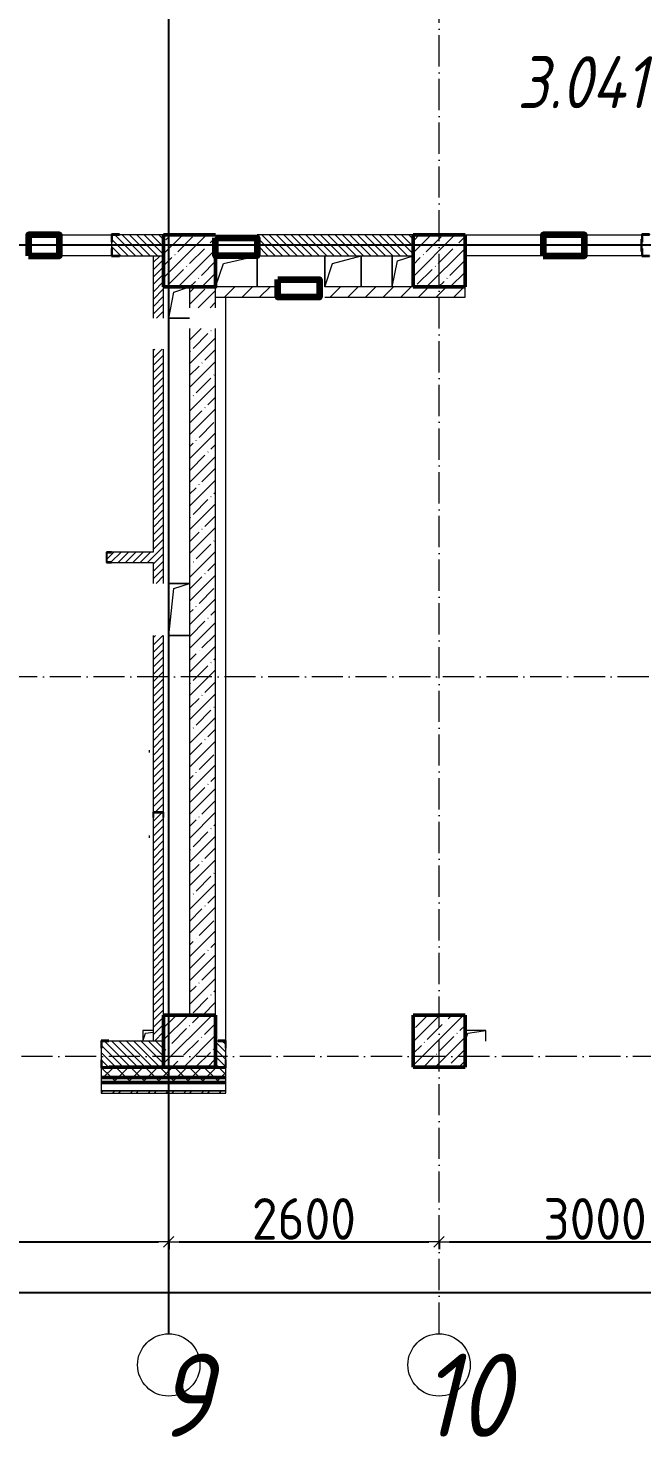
# Model space of a CAD drawing. Header units: millimetres. Extents: x -356862 to 418287, y 0 to 839748.
# Drawn here: x 155527 to 161429, y 453542 to 467084 of the extents above; entities that cross this region are included whole.
import ezdxf

# ---------------------------------------------------------------- set-up
doc = ezdxf.new("R2010")
doc.units = ezdxf.units.MM
doc.linetypes.add('50_200_ШТРИХ_1Т_ш5_п1_п1_', pattern=[700, 500, -100, 0, -100])
for name, color, linetype, lineweight in [('9.7) Заделка 956 шт', 6, 'Continuous', 158), ('A-____-____-DIMS', 7, 'Continuous', 9), ('A-DETL-____-OTLN-4', 7, 'Continuous', 18), ('A-FLOR-____-OTLN', 7, 'Continuous', 9), ('A-GENM-____-MCUT', 7, 'Continuous', 25), ('A-GENM-____-OTLN', 7, 'Continuous', 9), ('A-GENM-____-OTLN-1', 7, 'Continuous', 25), ('A-WALL-____-MCUT-1', 7, 'Continuous', 9), ('A-WALL-____-MCUT-2', 7, 'Continuous', 50), ('A-WALL-____-MCUT-3', 7, 'Continuous', 9), ('A-WALL-____-PATT-1', 7, 'Continuous', 9), ('A-WALL-FNSH-MCUT-1', 7, 'Continuous', 9), ('I-WALL-____-OTLN', 7, 'Continuous', 9), ('S-COLS-____-MCUT', 7, 'Continuous', 50), ('S-COLS-____-OTLN', 7, 'Continuous', 9), ('S-GRID-____-IDEN', 7, 'Continuous', 9), ('S-GRID-____-OTLN-1', 7, '50_200_ШТРИХ_1Т_ш5_п1_п1_', 9), ('Марки помещений', 7, 'Continuous', 9)]:
    doc.layers.add(name, color=color, linetype=linetype, lineweight=lineweight)
doc.styles.add('ISOCPEUR_I', font='isocpeui.ttf', dxfattribs={"width": 0.9, "height": 2.5})
doc.styles.add('ISOCPEUR_I_2', font='isocpeui.ttf', dxfattribs={"width": 0.85, "height": 2.3})
doc.styles.add('СПДС', font='isocpeur.ttf', dxfattribs={"width": 0.9})
doc.dimstyles.new('Размера А3', dxfattribs={"dimtxt": 200, "dimasz": 100, "dimexe": 70, "dimexo": 100, "dimgap": 20, "dimtad": 1, "dimdec": 0, "dimrnd": 10, "dimzin": 0, "dimdsep": 46, "dimtxsty": 'СПДС', "dimblk": 'ARROWHEAD_6', "dimcen": 1, "dimclrd": 256, "dimclre": 256, "dimclrt": 256, "dimazin": 0, "dimtfac": 1, "dimtdec": 0, "dimtmove": 2, "dimatfit": 3, "dimfxl": 1, "dimtolj": 1, "dimtzin": 0, "dimarcsym": 0})
pattern_1 = [(45, (142429.06, 459015.94), (-114.0493, 114.0493), []), (45, (142543.1, 459015.94), (-114.0493, 114.0493), [201.612, -40.322, 3.353, -36.97])]
pattern_2 = [(45, (142429.06, 459015.94), (-70.71068, 70.71068), []), (135, (142429.06, 459015.94), (-70.71068, -70.71068), [])]
pattern_3 = [(135, (142429.057, 459015.94), (-35.35534, -35.35534), [])]
pattern_4 = [(45, (142429.057, 459015.94), (-35.35534, 35.35534), [])]

# ---------------------------------------------------------------- blocks, each defined once
blk = doc.blocks.new('BSC_Колонна _Прямоугольная - 500х500-V68-АР1_План отверстий 3 этажа в осях 1-64_А-ГГ')
at = {"layer": 'S-COLS-____-OTLN'}
h = blk.add_hatch(dxfattribs=at)
h.set_pattern_fill('FP_105', color=256, style=0, pattern_type=2)
h.set_pattern_definition([(45, (-14650, -5831.04), (-114.0493, 114.0493), []), (45, (-14535.95, -5831.04), (-114.0493, 114.0493), [201.612, -40.322, 3.353, -36.97])])
h.paths.add_polyline_path([(-250, -250), (250, -250), (250, 250), (-250, 250), (-250, 50)], flags=0)
at = {"layer": 'S-COLS-____-MCUT'}
for p, q in [((250, 250), (-250, 250)), ((-250, 250), (-250, -250)), ((250, -250), (250, 50)), ((-250, -250), (250, -250))]:
    blk.add_line(p, q, dxfattribs=at)
blk = doc.blocks.new('BSC_Колонна _Прямоугольная - 500х500-V148-АР1_План отверстий 3 этажа в осях 1-64_А-ГГ')
at = {"layer": 'S-COLS-____-OTLN'}
h = blk.add_hatch(dxfattribs=at)
h.set_pattern_fill('FP_171', color=256, style=0, pattern_type=2)
h.set_pattern_definition([(45, (-17050, -5831.04), (-114.0493, 114.0493), []), (45, (-16935.95, -5831.04), (-114.0493, 114.0493), [201.612, -40.322, 3.353, -36.97])])
h.paths.add_polyline_path([(-250, -250), (250, -250), (250, 250), (-250, 250)], flags=0)
at = {"layer": 'S-COLS-____-MCUT'}
for p, q in [((250, 250), (-250, 250)), ((-250, 250), (-250, -250)), ((250, -250), (250, 250)), ((-250, -250), (250, -250))]:
    blk.add_line(p, q, dxfattribs=at)
blk = doc.blocks.new('BSC_Колонна _Прямоугольная - 500х500-V149-АР1_План отверстий 3 этажа в осях 1-64_А-ГГ')
at = {"layer": 'S-COLS-____-OTLN'}
h = blk.add_hatch(dxfattribs=at)
h.set_pattern_fill('FP_172', color=256, style=0, pattern_type=2)
h.set_pattern_definition([(45, (-14650, 1668.96), (-114.0493, 114.0493), []), (45, (-14535.95, 1668.96), (-114.0493, 114.0493), [201.612, -40.322, 3.353, -36.97])])
h.paths.add_polyline_path([(-250, -250), (250, -250), (250, 250), (-250, 250), (-250, -177)], flags=0)
at = {"layer": 'S-COLS-____-MCUT'}
for p, q in [((250, 250), (-250, 250)), ((-250, 250), (-250, -250)), ((250, -250), (250, 250)), ((-250, -250), (250, -250))]:
    blk.add_line(p, q, dxfattribs=at)
blk = doc.blocks.new('Фахверк_СКБ_Уголок - 250_2700-27497298-АР1_План отверстий 3 этажа в осях 1-64_А-ГГ')
at = {"layer": 'A-GENM-____-MCUT'}
for p, q in [((200, 181), (125, 181)), ((125, 181), (125, 106)), ((131, 106), (131, 175)), ((131, 175), (200, 175)), ((200, 175), (200, 181)), ((125, 106), (131, 106)), ((131, -6), (125, -6)), ((125, -6), (125, -81)), ((125, -81), (200, -81)), ((131, -75), (131, -6)), ((200, -75), (131, -75)), ((200, -81), (200, -75))]:
    blk.add_line(p, q, dxfattribs=at)
blk = doc.blocks.new('Фахверк_СКБ_Уголок - 250_2700_1-27501432-АР1_План отверстий 3 этажа в осях 1-64_А-ГГ')
at = {"layer": 'A-GENM-____-MCUT'}
for p, q in [((200, 181), (125, 181)), ((125, 181), (125, 106)), ((131, 106), (131, 175)), ((131, 175), (200, 175)), ((200, 175), (200, 181)), ((125, 106), (131, 106)), ((131, -6), (125, -6)), ((125, -6), (125, -81)), ((125, -81), (200, -81)), ((131, -75), (131, -6)), ((200, -75), (131, -75)), ((200, -81), (200, -75))]:
    blk.add_line(p, q, dxfattribs=at)
blk = doc.blocks.new('АР_Перемычка - АР_Перемычка-28712478-АР1_План отверстий 3 этажа в осях 1-64_А-ГГ')
at = {"layer": 'A-GENM-____-OTLN'}
blk.add_line((0, -100), (8, -100), dxfattribs=at)
blk = doc.blocks.new('154_Стойка_СКБ_Уголок - СМ-2180_200-28268025-АР1_План отверстий 3 этажа в осях 1-64_А-ГГ')
at = {"layer": 'A-GENM-____-MCUT'}
for p, q in [((125, 156), (125, 81)), ((200, 156), (125, 156)), ((131, 81), (131, 150)), ((131, 150), (200, 150)), ((200, 150), (200, 156)), ((125, 81), (131, 81)), ((131, 19), (125, 19)), ((125, 19), (125, -56)), ((131, -50), (131, 19)), ((125, -56), (200, -56)), ((200, -50), (131, -50)), ((200, -56), (200, -50))]:
    blk.add_line(p, q, dxfattribs=at)
blk = doc.blocks.new('154_Стойка_СКБ_Уголок - СМ-2480_200-28346303-АР1_План отверстий 3 этажа в осях 1-64_А-ГГ')
at = {"layer": 'A-GENM-____-MCUT'}
for p, q in [((125, 156), (125, 81)), ((200, 156), (125, 156)), ((131, 81), (131, 150)), ((131, 150), (200, 150)), ((200, 150), (200, 156)), ((125, 81), (131, 81)), ((131, 19), (125, 19)), ((125, 19), (125, -56)), ((131, -50), (131, 19)), ((125, -56), (200, -56)), ((200, -50), (131, -50)), ((200, -56), (200, -50))]:
    blk.add_line(p, q, dxfattribs=at)
blk = doc.blocks.new('Стойка_Влож_Полоса боковая - Полоса-28213942-АР1_План отверстий 3 этажа в осях 1-64_А-ГГ')
at = {"layer": 'A-GENM-____-OTLN'}
for p, q in [((-5, 60), (0, 60)), ((-5, -60), (-5, 60)), ((0, 31), (0, -31)), ((0, -60), (-5, -60))]:
    blk.add_line(p, q, dxfattribs=at)
blk = doc.blocks.new('154_Фахверк_СКБ_Швеллер - Тип_100_3960-28331862-АР1_План отверстий 3 этажа в осях 1-64_А-ГГ')
at = {"layer": 'A-GENM-____-MCUT'}
for p, q in [((175, 50), (125, 50)), ((125, 50), (125, -50)), ((128, 47), (175, 47)), ((128, -47), (128, 47)), ((175, 47), (175, 50)), ((125, -50), (175, -50)), ((175, -47), (128, -47)), ((175, -50), (175, -47))]:
    blk.add_line(p, q, dxfattribs=at)
blk = doc.blocks.new('AR_Отверстие прямоугольное _в плите_ - AR_Отверстие прямоугольное _в плите_-V170-АР1_План отверстий 3 этажа в осях 1-64_А-ГГ')
at = {"layer": 'A-GENM-____-OTLN'}
for p, q in [((100, 250), (-100, 250)), ((-100, 250), (-100, -250)), ((-100, -250), (-50, 200)), ((-50, 200), (100, 250)), ((-100, -250), (100, -250))]:
    blk.add_line(p, q, dxfattribs=at)
blk = doc.blocks.new('AR_Отверстие прямоугольное _в плите_ - AR_Отверстие прямоугольное _в плите_-V176-АР1_План отверстий 3 этажа в осях 1-64_А-ГГ')
at = {"layer": 'A-GENM-____-OTLN'}
for p, q in [((0, 50), (-100, 50)), ((-100, 50), (-100, -50)), ((-100, -50), (-75, 25)), ((-75, 25), (0, 36))]:
    blk.add_line(p, q, dxfattribs=at)
blk = doc.blocks.new('AR_Отверстие прямоугольное _в плите_ - AR_Отверстие прямоугольное _в плите_-30510712-АР1_План отверстий 3 этажа в осях 1-64_А-ГГ')
at = {"layer": 'A-GENM-____-OTLN'}
for p, q in [((100, 50), (-100, 50)), ((-100, -50), (-75, 25)), ((-75, 25), (100, 50)), ((100, -50), (100, 50))]:
    blk.add_line(p, q, dxfattribs=at)
blk = doc.blocks.new('AR_Отверстие прямоугольное _в плите_ - AR_Отверстие прямоугольное _в плите_-30512088-АР1_План отверстий 3 этажа в осях 1-64_А-ГГ')
at = {"layer": 'A-GENM-____-OTLN'}
for p, q in [((-100, 150), (-100, -150)), ((-50, 100), (100, 150)), ((-100, -150), (-50, 100)), ((-100, -150), (100, -150))]:
    blk.add_line(p, q, dxfattribs=at)
blk = doc.blocks.new('AR_Отверстие прямоугольное _в плите_ - AR_Отверстие прямоугольное _в плите_-V190-АР1_План отверстий 3 этажа в осях 1-64_А-ГГ')
at = {"layer": 'A-GENM-____-OTLN'}
for p, q in [((-100, 150), (-100, -150)), ((-50, 100), (100, 150)), ((-100, -150), (-50, 100))]:
    blk.add_line(p, q, dxfattribs=at)
blk = doc.blocks.new('AR_Отверстие прямоугольное _в плите_ - AR_Отверстие прямоугольное _в плите_-V193-АР1_План отверстий 3 этажа в осях 1-64_А-ГГ')
at = {"layer": 'A-GENM-____-OTLN'}
for p, q in [((-125, 75), (200, 150)), ((200, -150), (200, 150)), ((-200, -150), (-125, 75))]:
    blk.add_line(p, q, dxfattribs=at)
blk = doc.blocks.new('AR_Отверстие прямоугольное _в плите_ - AR_Отверстие прямоугольное _в плите_-30552577-АР1_План отверстий 3 этажа в осях 1-64_А-ГГ')
at = {"layer": 'A-GENM-____-OTLN'}
for p, q in [((-175, 150), (-175, -150)), ((-100, 75), (175, 150)), ((175, -150), (175, 150)), ((-175, -150), (-100, 75))]:
    blk.add_line(p, q, dxfattribs=at)
blk = doc.blocks.new('Ось сетки - Круг_Ø6_00__ISO-2_5_0_9K_-25732049-АР1_План отверстий 3 этажа в осях 1-64_А-ГГ')
at = {"layer": 'S-GRID-____-IDEN'}
blk.add_circle((0, 0), 3, dxfattribs=at)
blk = doc.blocks.new('ARROWHEAD_6')
at = {"color": 0, "linetype": 'Continuous'}
for p, q in [((0, 0), (-1, 0)), ((-0.5, -0.5), (0.5, 0.5))]:
    blk.add_line(p, q, dxfattribs=at)
blk = doc.blocks.new('*D2515')
at = {"layer": 'A-____-____-DIMS', "lineweight": -2, "transparency": 16777216}
for p, q in [((152279, 455423), (152279, 455347)), ((156879, 455423), (156879, 455347)), ((152379, 455417), (156779, 455417))]:
    blk.add_line(p, q, dxfattribs=at)
at = {"layer": 'Defpoints', "color": 0, "transparency": 16777216}
for p in [(152279, 455523), (156879, 455523), (156879, 455417)]:
    blk.add_point(p, dxfattribs=at)
at = {"layer": 'A-____-____-DIMS', "lineweight": -2, "transparency": 16777216, "xscale": 100, "yscale": 100, "zscale": 100, "rotation": 180}
blk.add_blockref('ARROWHEAD_6', (152279, 455417), dxfattribs=at)
at = {"layer": 'A-____-____-DIMS', "lineweight": -2, "transparency": 16777216, "xscale": 100, "yscale": 100, "zscale": 100}
blk.add_blockref('ARROWHEAD_6', (156879, 455417), dxfattribs=at)
at = {"layer": 'A-____-____-DIMS', "transparency": 16777216, "insert": (154579, 455637), "char_height": 400, "attachment_point": 5, "style": 'СПДС'}
blk.add_mtext('\\A1;4600', dxfattribs=at)
blk = doc.blocks.new('*D2516')
at = {"layer": 'A-____-____-DIMS', "lineweight": -2, "transparency": 16777216}
for p, q in [((156879, 455423), (156879, 455347)), ((159479, 455423), (159479, 455347)), ((156979, 455417), (159379, 455417))]:
    blk.add_line(p, q, dxfattribs=at)
at = {"layer": 'Defpoints', "color": 0, "transparency": 16777216}
for p in [(156879, 455523), (159479, 455523), (159479, 455417)]:
    blk.add_point(p, dxfattribs=at)
at = {"layer": 'A-____-____-DIMS', "lineweight": -2, "transparency": 16777216, "xscale": 100, "yscale": 100, "zscale": 100, "rotation": 180}
blk.add_blockref('ARROWHEAD_6', (156879, 455417), dxfattribs=at)
at = {"layer": 'A-____-____-DIMS', "lineweight": -2, "transparency": 16777216, "xscale": 100, "yscale": 100, "zscale": 100}
blk.add_blockref('ARROWHEAD_6', (159479, 455417), dxfattribs=at)
at = {"layer": 'A-____-____-DIMS', "transparency": 16777216, "insert": (158179, 455637), "char_height": 400, "attachment_point": 5, "style": 'СПДС'}
blk.add_mtext('\\A1;2600', dxfattribs=at)
blk = doc.blocks.new('*D2517')
at = {"layer": 'A-____-____-DIMS', "lineweight": -2, "transparency": 16777216}
for p, q in [((159479, 455423), (159479, 455347)), ((162479, 455423), (162479, 455347)), ((159579, 455417), (162379, 455417))]:
    blk.add_line(p, q, dxfattribs=at)
at = {"layer": 'Defpoints', "color": 0, "transparency": 16777216}
for p in [(159479, 455523), (162479, 455523), (162479, 455417)]:
    blk.add_point(p, dxfattribs=at)
at = {"layer": 'A-____-____-DIMS', "lineweight": -2, "transparency": 16777216, "xscale": 100, "yscale": 100, "zscale": 100, "rotation": 180}
blk.add_blockref('ARROWHEAD_6', (159479, 455417), dxfattribs=at)
at = {"layer": 'A-____-____-DIMS', "lineweight": -2, "transparency": 16777216, "xscale": 100, "yscale": 100, "zscale": 100}
blk.add_blockref('ARROWHEAD_6', (162479, 455417), dxfattribs=at)
at = {"layer": 'A-____-____-DIMS', "transparency": 16777216, "insert": (160979, 455637), "char_height": 400, "attachment_point": 5, "style": 'СПДС'}
blk.add_mtext('\\A1;3000', dxfattribs=at)
blk = doc.blocks.new('*D2541')
at = {"layer": 'A-____-____-DIMS', "lineweight": -2, "transparency": 16777216}
for p, q in [((140079, 454935), (140079, 454859)), ((140179, 454929), (243479, 454929)), ((243579, 454935), (243579, 454859))]:
    blk.add_line(p, q, dxfattribs=at)
at = {"layer": 'Defpoints', "color": 0, "transparency": 16777216}
for p in [(140079, 455035), (243579, 455035), (243579, 454929)]:
    blk.add_point(p, dxfattribs=at)
at = {"layer": 'A-____-____-DIMS', "lineweight": -2, "transparency": 16777216, "xscale": 100, "yscale": 100, "zscale": 100, "rotation": 180}
blk.add_blockref('ARROWHEAD_6', (140079, 454929), dxfattribs=at)
at = {"layer": 'A-____-____-DIMS', "lineweight": -2, "transparency": 16777216, "xscale": 100, "yscale": 100, "zscale": 100}
blk.add_blockref('ARROWHEAD_6', (243579, 454929), dxfattribs=at)
at = {"layer": 'A-____-____-DIMS', "transparency": 16777216, "insert": (191829, 455149), "char_height": 400, "attachment_point": 5, "style": 'СПДС'}
blk.add_mtext('\\A1;103500', dxfattribs=at)

msp = doc.modelspace()

# ---------------------------------------------------------------- hatches: boundary and pattern name
at = {"layer": 'A-WALL-____-PATT-1'}
h = msp.add_hatch(dxfattribs=at)
h.set_pattern_fill('FP_6', color=256, style=0, pattern_type=2)
h.set_pattern_definition(pattern_3)
h.paths.add_polyline_path([(156829.0567, 464896.983), (156829.0567, 465096.983), (156335.0567, 465096.983), (156335.0567, 465027.983), (156329.0567, 465027.983), (156329.0567, 464965.983), (156335.0567, 464965.983), (156335.0567, 464896.983), (156555.0941, 464896.983)], flags=0)
h.paths.add_polyline_path([(154787.6298, 464896.983), (155173.0567, 464896.983), (155173.0567, 464965.983), (155179.0567, 464965.983), (155179.0567, 465027.983), (155173.0567, 465027.983), (155173.0567, 465096.983), (154435.0567, 465096.983), (154435.0567, 465027.983), (154429.0567, 465027.983), (154429.0567, 464965.983), (154435.0567, 464965.983), (154435.0567, 464896.983), (154504.0567, 464896.983)], flags=0)
h.paths.add_polyline_path([(153329.0567, 464896.983), (153423.0567, 464896.983), (153423.0567, 464965.983), (153429.0567, 464965.983), (153429.0567, 465027.983), (153423.0567, 465027.983), (153423.0567, 465096.983), (153329.0567, 465096.983), (153329.0567, 464910.1765)], flags=0)
h = msp.add_hatch(dxfattribs=at)
h.set_pattern_fill('FP_6', color=256, style=0, pattern_type=2)
h.set_pattern_definition(pattern_3)
h.paths.add_polyline_path([(159229.0567, 464896.983), (159229.0567, 465096.983), (157729.0567, 465096.983), (157729.0567, 464896.983), (158322.5584, 464896.983)], flags=0)
h = msp.add_hatch(dxfattribs=at)
h.set_pattern_fill('FP_5', color=256, style=0, pattern_type=2)
h.set_pattern_definition(pattern_4)
h.paths.add_polyline_path([(156729.0567, 457346.983), (156829.0567, 457346.983), (156829.0567, 459496.983), (156826.0567, 459496.983), (156826.0567, 459543.983), (156732.0567, 459543.983), (156732.0567, 459496.983), (156729.0567, 459496.983), (156729.0567, 457596.983)], flags=0)
h.paths.add_polyline_path([(156826.0567, 459546.983), (156829.0567, 459546.983), (156829.0567, 461246.983), (156729.0567, 461246.983), (156729.0567, 459546.983), (156781.2306, 459546.983)], flags=0)
h.paths.add_polyline_path([(156729.0567, 461746.983), (156829.0567, 461746.983), (156829.0567, 463996.983), (156729.0567, 463996.983), (156729.0567, 461946.983)], flags=0)
h.paths.add_polyline_path([(156808.7177, 464296.983), (156829.0567, 464296.983), (156829.0567, 464896.983), (156729.0567, 464896.983), (156729.0567, 464296.983), (156808.0041, 464296.983)], flags=0)
h = msp.add_hatch(dxfattribs=at)
h.set_pattern_fill('FP_38', color=256, style=0, pattern_type=2)
h.set_pattern_definition(pattern_1)
h.paths.add_polyline_path([(157079.0567, 457596.983), (157329.0567, 457596.983), (157329.0567, 464196.983), (157079.0567, 464196.983), (157079.0567, 458029.9335)], flags=0)
h.paths.add_polyline_path([(157079.0567, 464396.983), (157329.0567, 464396.983), (157329.0567, 464596.983), (157079.0567, 464596.983)], flags=0)
h = msp.add_hatch(dxfattribs=at)
h.set_pattern_fill('FP_4', color=256, style=0, pattern_type=2)
h.set_pattern_definition([(45, (142429.06, 459015.94), (-84.8528, 84.8528), [])])
h.paths.add_polyline_path([(159229.0567, 464496.983), (159729.0567, 464496.983), (159729.0567, 464596.983), (158379.0567, 464596.983), (158379.0567, 464496.983)], flags=0)
h.paths.add_polyline_path([(157329.0567, 464496.983), (157929.0567, 464496.983), (157929.0567, 464596.983), (157329.0567, 464596.983)], flags=0)
h = msp.add_hatch(dxfattribs=at)
h.set_pattern_fill('FP_5', color=256, style=0, pattern_type=2)
h.set_pattern_definition(pattern_4)
h.paths.add_polyline_path([(156729.0567, 461946.983), (156729.0567, 462046.983), (156329.0567, 462046.983), (156329.0567, 462043.983), (156282.0567, 462043.983), (156282.0567, 461949.983), (156329.0567, 461949.983), (156329.0567, 461946.983), (156555.0941, 461946.983)], flags=0)
h = msp.add_hatch(dxfattribs=at)
h.set_pattern_fill('FP_6', color=256, style=0, pattern_type=2)
h.set_pattern_definition(pattern_3)
h.paths.add_polyline_path([(154787.6298, 457096.983), (155223.0567, 457097.7724), (155223.0567, 457165.983), (155229.0567, 457165.983), (155229.0567, 457277.983), (155223.0567, 457277.983), (155223.0567, 457346.983), (153329.0567, 457346.983), (153329.0567, 457096.983)], flags=0)
h.paths.add_polyline_path([(156829.0567, 457096.983), (156829.0567, 457346.983), (156235.0567, 457346.983), (156235.0567, 457277.983), (156229.0567, 457277.983), (156229.0567, 457165.983), (156235.0567, 457165.983), (156235.0567, 457096.983), (156555.0941, 457096.983)], flags=0)
h = msp.add_hatch(dxfattribs=at)
h.set_pattern_fill('FP_6', color=256, style=0, pattern_type=2)
h.set_pattern_definition(pattern_3)
h.paths.add_polyline_path([(157329.0567, 457096.983), (157423.0567, 457096.983), (157423.0567, 457165.983), (157429.0567, 457165.983), (157429.0567, 457277.983), (157423.0567, 457277.983), (157423.0567, 457346.983), (157329.0567, 457346.983), (157329.0567, 457169.9031)], flags=0)
h = msp.add_hatch(dxfattribs=at)
h.set_pattern_fill('FP_1', color=256, style=0, pattern_type=2)
h.set_pattern_definition(pattern_2)
h.paths.add_polyline_path([(243179.0567, 456996.983), (243679.0567, 456996.983), (243679.0567, 457096.983), (234654.0567, 457096.983), (234654.0567, 457090.983), (234579.0567, 457090.983), (234579.0567, 456996.983), (243160.8442, 456996.983)], flags=0)
h.paths.add_polyline_path([(231672.3263, 456996.983), (232779.0567, 456996.983), (232779.0567, 457090.983), (232704.0567, 457090.983), (232704.0567, 457096.983), (224829.0567, 457096.983), (224829.0567, 456996.983), (231429.0567, 456996.983)], flags=0)
h.paths.add_polyline_path([(223829.0567, 456996.983), (223829.0567, 457096.983), (222704.0567, 457096.983), (222704.0567, 457090.983), (222629.0567, 457090.983), (222629.0567, 456996.983), (223718.737, 456996.983)], flags=0)
h.paths.add_polyline_path([(220829.0567, 456996.983), (220829.0567, 457090.983), (220754.0567, 457090.983), (220754.0567, 457096.983), (219704.0567, 457096.983), (219704.0567, 457090.983), (219629.0567, 457090.983), (219629.0567, 456996.983), (220183.8085, 456996.983)], flags=0)
h.paths.add_polyline_path([(217829.0567, 456996.983), (217829.0567, 457096.983), (216704.0567, 457096.983), (216704.0567, 457090.983), (216629.0567, 457090.983), (216629.0567, 456996.983), (216704.0567, 456996.983)], flags=0)
h.paths.add_polyline_path([(213429.0567, 456996.983), (214829.0567, 456996.983), (214829.0567, 457096.983), (213504.0567, 457096.983), (213504.0567, 457090.983), (213429.0567, 457090.983)], flags=0)
h.paths.add_polyline_path([(211346.487, 456996.983), (211629.0567, 456996.983), (211629.0567, 457090.983), (211554.0567, 457090.983), (211554.0567, 457096.983), (210504.0567, 457096.983), (210504.0567, 457090.983), (210429.0567, 457090.983), (210429.0567, 456996.983), (210462.7549, 456996.983)], flags=0)
h.paths.add_polyline_path([(208629.0567, 456996.983), (208629.0567, 457096.983), (207504.0567, 457096.983), (207504.0567, 457090.983), (207429.0567, 457090.983), (207429.0567, 456996.983), (207504.0567, 456996.983)], flags=0)
h.paths.add_polyline_path([(205279.0567, 456996.983), (205629.0567, 456996.983), (205629.0567, 457090.983), (205554.0567, 457090.983), (205554.0567, 457096.983), (204504.0567, 457096.983), (204504.0567, 457090.983), (204429.0567, 457090.983), (204429.0567, 456996.983), (205160.362, 456996.983)], flags=0)
h.paths.add_polyline_path([(202629.0567, 456996.983), (202629.0567, 457090.983), (202554.0567, 457090.983), (202554.0567, 457096.983), (201504.0567, 457096.983), (201504.0567, 457090.983), (201429.0567, 457090.983), (201429.0567, 456996.983), (202509.1656, 456996.983)], flags=0)
h.paths.add_polyline_path([(199629.0567, 456996.983), (199629.0567, 457090.983), (199554.0567, 457090.983), (199554.0567, 457096.983), (198504.0567, 457096.983), (198504.0567, 457090.983), (198429.0567, 457090.983), (198429.0567, 456996.983), (198974.237, 456996.983)], flags=0)
h.paths.add_polyline_path([(195439.3085, 456996.983), (196629.0567, 456996.983), (196629.0567, 457090.983), (196554.0567, 457090.983), (196554.0567, 457096.983), (195504.0567, 457096.983), (195504.0567, 457090.983), (195429.0567, 457090.983), (195429.0567, 456996.983), (195435.0567, 456996.983)], flags=0)
h.paths.add_polyline_path([(192429.0567, 456996.983), (193629.0567, 456996.983), (193629.0567, 457090.983), (193554.0567, 457090.983), (193554.0567, 457096.983), (192504.0567, 457096.983), (192504.0567, 457090.983), (192429.0567, 457090.983)], flags=0)
h.paths.add_polyline_path([(187485.7192, 456996.983), (187629.0567, 456996.983), (187629.0567, 457090.983), (187554.0567, 457090.983), (187554.0567, 457096.983), (186504.0567, 457096.983), (186504.0567, 457090.983), (186429.0567, 457090.983), (186429.0567, 456996.983), (187279.0567, 456996.983)], flags=0)
h.paths.add_polyline_path([(184629.0567, 456996.983), (184629.0567, 457090.983), (184554.0567, 457090.983), (184554.0567, 457096.983), (183504.0567, 457096.983), (183504.0567, 457090.983), (183429.0567, 457090.983), (183429.0567, 456996.983), (184623.0567, 456996.983)], flags=0)
h.paths.add_polyline_path([(181299.5942, 456996.983), (181629.0567, 456996.983), (181629.0567, 457090.983), (181554.0567, 457091.6258), (181554.0567, 457096.983), (180229.0567, 457096.983), (180229.0567, 456996.983)], flags=0)
h.paths.add_polyline_path([(177764.6656, 456996.983), (178429.0567, 456996.983), (178429.0567, 457090.983), (178354.0567, 457090.983), (178354.0567, 457096.983), (177229.0567, 457096.983), (177229.0567, 456996.983)], flags=0)
h.paths.add_polyline_path([(175429.0567, 456996.983), (175429.0567, 457090.983), (175354.0567, 457090.983), (175354.0567, 457096.983), (174304.0567, 457096.983), (174304.0567, 457090.983), (174229.0567, 457090.983), (174229.737, 456996.983), (175423.0567, 456996.983)], flags=0)
h.paths.add_polyline_path([(172429.0567, 456996.983), (172429.0567, 457090.983), (172354.0567, 457090.983), (172354.0567, 457096.983), (171229.0567, 457096.983), (171229.0567, 456996.983), (171578.5406, 456996.983)], flags=0)
h.paths.add_polyline_path([(169429.0567, 456996.983), (169429.0567, 457090.983), (169354.0567, 457090.983), (169354.0567, 457096.983), (168229.0567, 457096.983), (168229.0567, 456996.983), (168927.3441, 456996.983)], flags=0)
h.paths.add_polyline_path([(166429.0567, 456996.983), (166429.0567, 457090.983), (166354.0567, 457090.983), (166354.0567, 457096.983), (165304.0567, 457096.983), (165304.0567, 457090.983), (165229.0567, 457090.983), (165229.0567, 456996.983), (165392.4156, 456996.983)], flags=0)
h.paths.add_polyline_path([(156555.0941, 456996.983), (157429.0567, 456996.983), (157429.0567, 457090.983), (157354.0567, 457090.983), (157354.0567, 457096.983), (156304.0567, 457096.983), (156304.0567, 457090.983), (156229.0567, 457090.983), (156229.0567, 456996.983)], flags=0)
h.paths.add_polyline_path([(154787.6298, 456996.983), (155229.0567, 456996.983), (155229.0567, 457090.983), (155154.0567, 457090.983), (155154.0567, 457096.983), (149904.0567, 457096.983), (149904.0567, 457090.983), (149829.0567, 457090.983), (149829.0567, 456996.983), (153329.0567, 456996.983)], flags=0)
h.paths.add_polyline_path([(147717.7727, 456996.983), (148829.0567, 456996.983), (148829.0567, 457090.983), (148754.0567, 457090.983), (148754.0567, 457096.983), (139979.0567, 457096.983), (139979.0567, 456996.983), (145950.3084, 456996.983)], flags=0)
h = msp.add_hatch(dxfattribs=at)
h.set_pattern_fill('FP_1', color=256, style=0, pattern_type=2)
h.set_pattern_definition(pattern_2)
h.paths.add_polyline_path([(243679.0567, 456946.983), (243779.0567, 456946.983), (243779.0567, 456996.983), (234579.0567, 456996.983), (234579.0567, 456946.983), (243160.8442, 456946.983)], flags=0)
h.paths.add_polyline_path([(231672.3263, 456946.983), (232779.0567, 456946.983), (232779.0567, 456996.983), (224829.0567, 456996.983), (224829.0567, 456946.983), (230788.5942, 456946.983)], flags=0)
h.paths.add_polyline_path([(223718.737, 456946.983), (223829.0567, 456946.983), (223829.0567, 456996.983), (222629.0567, 456996.983), (222629.0567, 456946.983), (222835.0049, 456946.983)], flags=0)
h.paths.add_polyline_path([(219629.0567, 456946.983), (220829.0567, 456946.983), (220829.0567, 456996.983), (219629.0567, 456996.983)], flags=0)
h.paths.add_polyline_path([(216648.8799, 456946.983), (217829.0567, 456946.983), (217829.0567, 456996.983), (216629.0567, 456996.983), (216629.0567, 456946.983)], flags=0)
h.paths.add_polyline_path([(214829.0567, 456946.983), (214829.0567, 456996.983), (213429.0567, 456996.983), (213429.0567, 456946.983), (213997.6835, 456946.983)], flags=0)
h.paths.add_polyline_path([(211629.0567, 456946.983), (211629.0567, 456996.983), (210429.0567, 456996.983), (210429.0567, 456946.983), (211346.487, 456946.983)], flags=0)
h.paths.add_polyline_path([(208629.0567, 456946.983), (208629.0567, 456996.983), (207429.0567, 456996.983), (207429.0567, 456946.983)], flags=0)
h.paths.add_polyline_path([(205629.0567, 456946.983), (205629.0567, 456996.983), (204429.0567, 456996.983), (204429.0567, 456946.983), (205160.362, 456946.983)], flags=0)
h.paths.add_polyline_path([(201429.0567, 456946.983), (202629.0567, 456946.983), (202629.0567, 456996.983), (201429.0567, 456996.983)], flags=0)
h.paths.add_polyline_path([(198429.0567, 456946.983), (199629.0567, 456946.983), (199629.0567, 456996.983), (198429.0567, 456996.983)], flags=0)
h.paths.add_polyline_path([(195439.3085, 456946.983), (196629.0567, 456946.983), (196629.0567, 456996.983), (195429.0567, 456996.983), (195429.0567, 456946.983)], flags=0)
h.paths.add_polyline_path([(193629.0567, 456946.983), (193629.0567, 456996.983), (192429.0567, 456996.983), (192429.0567, 456946.983), (192788.112, 456946.983)], flags=0)
h.paths.add_polyline_path([(187485.7192, 456946.983), (187629.0567, 456946.983), (187629.0567, 456996.983), (186429.0567, 456996.983), (186429.0567, 456946.983), (186601.987, 456946.983)], flags=0)
h.paths.add_polyline_path([(184629.0567, 456946.983), (184629.0567, 456996.983), (183429.0567, 456996.983), (183429.0567, 456946.983), (183950.7906, 456946.983)], flags=0)
h.paths.add_polyline_path([(181299.5942, 456946.983), (181629.0567, 456946.983), (181629.0567, 456996.983), (180229.0567, 456996.983), (180229.0567, 456946.983)], flags=0)
h.paths.add_polyline_path([(178429.0567, 456946.983), (178429.0567, 456996.983), (177229.0567, 456996.983), (177229.0567, 456946.983), (177764.6656, 456946.983)], flags=0)
h.paths.add_polyline_path([(175429.0567, 456946.983), (175429.0567, 456996.983), (174229.0567, 456996.983), (174229.737, 456946.983)], flags=0)
h.paths.add_polyline_path([(172429.0567, 456946.983), (172429.0567, 456996.983), (171229.0567, 456996.983), (171229.0567, 456946.983), (171578.5406, 456946.983)], flags=0)
h.paths.add_polyline_path([(169429.0567, 456946.983), (169429.0567, 456996.983), (168229.0567, 456996.983), (168229.0567, 456946.983), (168927.3441, 456946.983)], flags=0)
h.paths.add_polyline_path([(165392.4156, 456946.983), (166429.0567, 456946.983), (166429.0567, 456996.983), (165229.0567, 456996.983), (165229.0567, 456946.983)], flags=0)
h.paths.add_polyline_path([(156229.0567, 456946.983), (157429.0567, 456946.983), (157429.0567, 456996.983), (156229.0567, 456996.983)], flags=0)
h.paths.add_polyline_path([(155229.0567, 456946.983), (155229.0567, 456996.983), (149829.0567, 456996.983), (149829.0567, 456946.983), (154787.6298, 456946.983)], flags=0)
h.paths.add_polyline_path([(148601.5048, 456946.983), (148829.0567, 456946.983), (148829.0567, 456996.983), (139879.0567, 456996.983), (139879.0567, 456946.983), (147717.7727, 456946.983)], flags=0)
h = msp.add_hatch(dxfattribs=at)
h.set_pattern_fill('FP_3', color=256, style=0, pattern_type=2)
h.set_pattern_definition([(45, (142429.06, 459015.94), (-85.5366, 85.5366), []), (45, (142486.08, 459015.94), (-85.5366, 85.5366), [])])
h.paths.add_polyline_path([(180744.0567, 456846.983), (180744.0567, 456866.983), (180230.0567, 456866.983), (180230.0567, 456846.983)], flags=0)
h.paths.add_polyline_path([(178429.0567, 456846.983), (178429.0567, 456866.983), (177229.0567, 456866.983), (177229.0567, 456846.983), (177764.6656, 456846.983)], flags=0)
h.paths.add_polyline_path([(175429.0567, 456846.983), (175429.0567, 456866.983), (174230.0567, 456866.983), (174230.0567, 456846.983)], flags=0)
h.paths.add_polyline_path([(172429.0567, 456846.983), (172429.0567, 456866.983), (171229.0567, 456866.983), (171229.0567, 456846.983), (171578.5406, 456846.983)], flags=0)
h.paths.add_polyline_path([(168927.3441, 456846.983), (169429.0567, 456846.983), (169429.0567, 456866.983), (168230.0567, 456866.983), (168230.0567, 456846.983)], flags=0)
h.paths.add_polyline_path([(166429.0567, 456846.983), (166429.0567, 456866.983), (165229.0567, 456866.983), (165229.0567, 456846.983), (165392.4156, 456846.983)], flags=0)
h.paths.add_polyline_path([(156555.0941, 456846.983), (157429.0567, 456846.983), (157429.0567, 456866.983), (156229.0567, 456866.983), (156229.0567, 456846.983)], flags=0)
h.paths.add_polyline_path([(155229.0567, 456846.983), (155229.0567, 456866.983), (149829.0567, 456866.983), (149829.0567, 456846.983), (154787.6298, 456846.983)], flags=0)
h.paths.add_polyline_path([(148601.5048, 456846.983), (148829.0567, 456846.983), (148829.0567, 456866.983), (139749.0567, 456866.983), (139749.0567, 456846.983), (147717.7727, 456846.983)], flags=0)
at = {"layer": 'S-COLS-____-OTLN'}
h = msp.add_hatch(dxfattribs=at)
h.set_pattern_fill('FP_38', color=256, style=0, pattern_type=2)
h.set_pattern_definition(pattern_1)
h.paths.add_polyline_path([(159229.0567, 457096.983), (159729.0567, 457096.983), (159729.0567, 457596.983), (159229.0567, 457596.983)], flags=0)

# ---------------------------------------------------------------- linework, layer by layer
at = {"color": 251, "ltscale": 0.6, "true_color": 0x636466}
for p, q in [((156879.0567, 454533.3346), (156879.0567, 508896.9006)), ((232747.844, 464996.983), (137760.2865, 464996.983))]:
    msp.add_line(p, q, dxfattribs=at)
at = {"layer": '9.7) Заделка 956 шт'}
for points in [[(155529.0567, 464896.983), (155829.0567, 464896.983), (155829.0567, 465096.983), (155529.0567, 465096.983)], [(157329.0567, 465068.0539), (157729.0567, 465068.0539), (157729.0567, 464896.983), (157329.0567, 464896.983)], [(160479.0567, 464896.983), (160879.0567, 464896.983), (160879.0567, 465096.983), (160479.0567, 465096.983)], [(157929.0567, 464668.0539), (158329.0567, 464668.0539), (158329.0567, 464496.983), (157929.0567, 464496.983)]]:
    msp.add_lwpolyline(points, close=True, dxfattribs=at)
at = {"layer": 'A-DETL-____-OTLN-4'}
msp.add_line((157429.0567, 457352.983), (157429.0567, 464496.983), dxfattribs=at)
at = {"layer": 'A-FLOR-____-OTLN'}
for p, q in [((157729.0567, 464896.983), (157729.0567, 464596.983)), ((158379.0567, 464596.983), (158379.0567, 464896.983)), ((158729.0567, 464896.983), (158729.0567, 464596.983)), ((159029.0567, 464596.983), (159029.0567, 464896.983)), ((156879.0567, 464296.983), (156879.0567, 464596.983)), ((157079.0567, 464296.983), (156879.0567, 464296.983)), ((156879.0567, 461746.983), (157079.0567, 461746.983)), ((156879.0567, 461246.983), (156879.0567, 461746.983)), ((157079.0567, 461246.983), (156879.0567, 461246.983))]:
    msp.add_line(p, q, dxfattribs=at)
at = {"layer": 'A-WALL-____-MCUT-1'}
for p, q in [((157079.0567, 464596.983), (157079.0567, 464396.983)), ((157329.0567, 464396.983), (157329.0567, 464596.983)), ((157079.0567, 464196.983), (157079.0567, 457596.983)), ((157329.0567, 457596.983), (157329.0567, 464196.983))]:
    msp.add_line(p, q, dxfattribs=at)
at = {"layer": 'A-WALL-____-MCUT-2'}
for p, q in [((156829.0567, 457096.983), (156304.0567, 457096.983)), ((156304.0567, 457096.983), (156829.0567, 457096.983)), ((157354.0567, 457096.983), (157329.0567, 457096.983)), ((157329.0567, 457096.983), (157354.0567, 457096.983)), ((156229.0567, 456996.983), (157429.0567, 456996.983)), ((156229.0567, 456946.983), (157429.0567, 456946.983))]:
    msp.add_line(p, q, dxfattribs=at)
at = {"layer": 'A-WALL-____-MCUT-3'}
for p, q in [((156829.0567, 465096.983), (156404.0567, 465096.983)), ((159229.0567, 465096.983), (157729.0567, 465096.983)), ((156329.0567, 465027.983), (156329.0567, 464965.983)), ((156404.0567, 464896.983), (156829.0567, 464896.983)), ((157729.0567, 464896.983), (159229.0567, 464896.983)), ((156829.0567, 457346.983), (156304.0567, 457346.983)), ((157354.0567, 457346.983), (157329.0567, 457346.983)), ((156229.0567, 457277.983), (156229.0567, 457165.983)), ((157429.0567, 457165.983), (157429.0567, 457277.983)), ((156229.0567, 457090.983), (156229.0567, 456866.983)), ((157429.0567, 456866.983), (157429.0567, 457090.983)), ((156229.0567, 456866.983), (157429.0567, 456866.983))]:
    msp.add_line(p, q, dxfattribs=at)
at = {"layer": 'A-WALL-FNSH-MCUT-1'}
for p, q in [((156729.0567, 464896.983), (156729.0567, 464296.983)), ((156829.0567, 464896.983), (156829.0567, 464896.983)), ((156829.0567, 464296.983), (156829.0567, 464596.983)), ((157929.0567, 464596.983), (157329.0567, 464596.983)), ((157329.0567, 464496.983), (157929.0567, 464496.983)), ((159229.0567, 464596.983), (158379.0567, 464596.983)), ((158379.0567, 464496.983), (159729.0567, 464496.983)), ((159729.0567, 464496.983), (159729.0567, 464596.983)), ((156729.0567, 463996.983), (156729.0567, 462046.983)), ((156829.0567, 461746.983), (156829.0567, 463996.983)), ((156729.0567, 462046.983), (156329.0567, 462046.983)), ((156329.0567, 461946.983), (156729.0567, 461946.983)), ((156729.0567, 461946.983), (156729.0567, 461746.983)), ((156729.0567, 461246.983), (156729.0567, 459546.983)), ((156829.0567, 459546.983), (156829.0567, 461246.983)), ((156694.0567, 460121.983), (156694.0567, 460141.983)), ((156729.0567, 459496.983), (156729.0567, 457346.983)), ((156829.0567, 457596.983), (156829.0567, 459496.983)), ((156694.0567, 459301.983), (156694.0567, 459321.983)), ((157429.0567, 456866.983), (156229.0567, 456866.983)), ((156229.0567, 456866.983), (156229.0567, 456846.983)), ((156229.0567, 456846.983), (157429.0567, 456846.983)), ((157429.0567, 456846.983), (157429.0567, 456866.983))]:
    msp.add_line(p, q, dxfattribs=at)
at = {"layer": 'I-WALL-____-OTLN'}
for p, q in [((155834.0567, 465096.983), (156329.0567, 465096.983)), ((159729.0567, 465096.983), (160479.0567, 465096.983)), ((160879.0567, 465096.983), (161429.0567, 465096.983)), ((156329.0567, 464896.983), (155834.0567, 464896.983)), ((160479.0567, 464896.983), (159729.0567, 464896.983)), ((161429.0567, 464896.983), (160879.0567, 464896.983))]:
    msp.add_line(p, q, dxfattribs=at)
at = {"layer": 'S-COLS-____-MCUT'}
for p, q in [((159729.0567, 457596.983), (159229.0567, 457596.983)), ((159229.0567, 457596.983), (159229.0567, 457096.983)), ((159729.0567, 457096.983), (159729.0567, 457596.983)), ((159229.0567, 457096.983), (159729.0567, 457096.983))]:
    msp.add_line(p, q, dxfattribs=at)
at = {"layer": 'S-GRID-____-OTLN-1', "color": 251, "ltscale": 0.6, "true_color": 0x636466}
for p, q in [((159479.0567, 454533.3346), (159479.0567, 508896.9006)), ((246355.527, 460846.983), (137760.2865, 460846.983)), ((246503.4633, 457196.983), (137760.2865, 457196.983))]:
    msp.add_line(p, q, dxfattribs=at)

# ---------------------------------------------------------------- block references
at = {"layer": 'A-GENM-____-OTLN'}
for name, p in [('Стойка_Влож_Полоса боковая - Полоса-28213942-АР1_План отверстий 3 этажа в осях 1-64_А-ГГ', (161429.0567, 464996.983)), ('AR_Отверстие прямоугольное _в плите_ - AR_Отверстие прямоугольное _в плите_-V193-АР1_План отверстий 3 этажа в осях 1-64_А-ГГ', (157529.0567, 464746.983)), ('AR_Отверстие прямоугольное _в плите_ - AR_Отверстие прямоугольное _в плите_-30552577-АР1_План отверстий 3 этажа в осях 1-64_А-ГГ', (158554.0567, 464746.983)), ('AR_Отверстие прямоугольное _в плите_ - AR_Отверстие прямоугольное _в плите_-V190-АР1_План отверстий 3 этажа в осях 1-64_А-ГГ', (159129.0567, 464746.983)), ('АР_Перемычка - АР_Перемычка-28712478-АР1_План отверстий 3 этажа в осях 1-64_А-ГГ', (159729.0567, 464996.983)), ('AR_Отверстие прямоугольное _в плите_ - AR_Отверстие прямоугольное _в плите_-30512088-АР1_План отверстий 3 этажа в осях 1-64_А-ГГ', (156979.0567, 464446.983)), ('AR_Отверстие прямоугольное _в плите_ - AR_Отверстие прямоугольное _в плите_-V170-АР1_План отверстий 3 этажа в осях 1-64_А-ГГ', (156979.0567, 461496.983)), ('AR_Отверстие прямоугольное _в плите_ - AR_Отверстие прямоугольное _в плите_-V176-АР1_План отверстий 3 этажа в осях 1-64_А-ГГ', (156729.0567, 457396.983)), ('AR_Отверстие прямоугольное _в плите_ - AR_Отверстие прямоугольное _в плите_-30510712-АР1_План отверстий 3 этажа в осях 1-64_А-ГГ', (159829.0567, 457396.983))]:
    msp.add_blockref(name, p, dxfattribs=at)
at = {"layer": 'A-GENM-____-OTLN-1'}
for name, p in [('154_Стойка_СКБ_Уголок - СМ-2180_200-28268025-АР1_План отверстий 3 этажа в осях 1-64_А-ГГ', (156204.0567, 464946.983)), ('154_Стойка_СКБ_Уголок - СМ-2480_200-28346303-АР1_План отверстий 3 этажа в осях 1-64_А-ГГ', (161304.0567, 464946.983)), ('154_Фахверк_СКБ_Швеллер - Тип_100_3960-28331862-АР1_План отверстий 3 этажа в осях 1-64_А-ГГ', (156154.0567, 461996.983)), ('Фахверк_СКБ_Уголок - 250_2700-27497298-АР1_План отверстий 3 этажа в осях 1-64_А-ГГ', (156104.0567, 457171.983))]:
    msp.add_blockref(name, p, dxfattribs=at)
for name, p, rotation in [('154_Фахверк_СКБ_Швеллер - Тип_100_3960-28331862-АР1_План отверстий 3 этажа в осях 1-64_А-ГГ', (156779.0567, 459671.983), 269.9999999999997), ('Фахверк_СКБ_Уголок - 250_2700_1-27501432-АР1_План отверстий 3 этажа в осях 1-64_А-ГГ', (157554.0567, 457271.983), 180)]:
    msp.add_blockref(name, p, dxfattribs=dict(at, rotation=rotation))
at = {"layer": 'S-COLS-____-OTLN'}
for name, p in [('BSC_Колонна _Прямоугольная - 500х500-V68-АР1_План отверстий 3 этажа в осях 1-64_А-ГГ', (157079.0567, 464846.983)), ('BSC_Колонна _Прямоугольная - 500х500-V148-АР1_План отверстий 3 этажа в осях 1-64_А-ГГ', (159479.0567, 464846.983)), ('BSC_Колонна _Прямоугольная - 500х500-V149-АР1_План отверстий 3 этажа в осях 1-64_А-ГГ', (157079.0567, 457346.983))]:
    msp.add_blockref(name, p, dxfattribs=at)
at = {"layer": 'S-GRID-____-IDEN', "xscale": 99.99999999999993, "yscale": 99.99999999999993, "zscale": 99.99999999999993}
for p in [(156879.0567, 454233.3346), (159479.0567, 454233.3346)]:
    msp.add_blockref('Ось сетки - Круг_Ø6_00__ISO-2_5_0_9K_-25732049-АР1_План отверстий 3 этажа в осях 1-64_А-ГГ', p, dxfattribs=at)

# ---------------------------------------------------------------- texts
at = {"layer": 'S-GRID-____-IDEN', "char_height": 800, "attachment_point": 1, "style": 'ISOCPEUR_I'}
for s, insert, width in [('\\fISOCPEUR|b0|i1|c204|p34|;\\W.9;9', (156757.3784, 454342.1093), 202.02525), ('10', (159297.9784, 454342.1093), 346.329)]:
    msp.add_mtext(s, dxfattribs=dict(at, insert=insert, width=width))
at = {"layer": 'Марки помещений', "insert": (160231.092, 466815.0473), "char_height": 500, "width": 769.62, "attachment_point": 1, "style": 'ISOCPEUR_I_2'}
msp.add_mtext('3.041', dxfattribs=at)

# ---------------------------------------------------------------- dimensions: what is measured, and where the dimension line sits
at = {"layer": 'A-____-____-DIMS'}
for base, p1, p2, picture, middle in [((156879.0567, 455417.418), (152279.0567, 455523.484), (156879.0567, 455523.484), '*D2515', (154579.0567, 455637.418)), ((159479.0567, 455417.418), (156879.0567, 455523.484), (159479.0567, 455523.484), '*D2516', (158179.0567, 455637.418)), ((162479.0567, 455417.418), (159479.0567, 455523.484), (162479.0567, 455523.484), '*D2517', (160979.0567, 455637.418)), ((243579.0567, 454929.2109), (140079.0567, 455035.2769), (243579.0567, 455035.2769), '*D2541', (191829.0567, 455149.2109))]:
    dim = msp.add_linear_dim(base=base, p1=p1, p2=p2, dimstyle='Размера А3', override={"dimtxt": 400}, dxfattribs=at)
    dim.commit()
    dim.dimension.update_dxf_attribs({"geometry": picture, "text_midpoint": middle})

doc.saveas('drawing.dxf')
